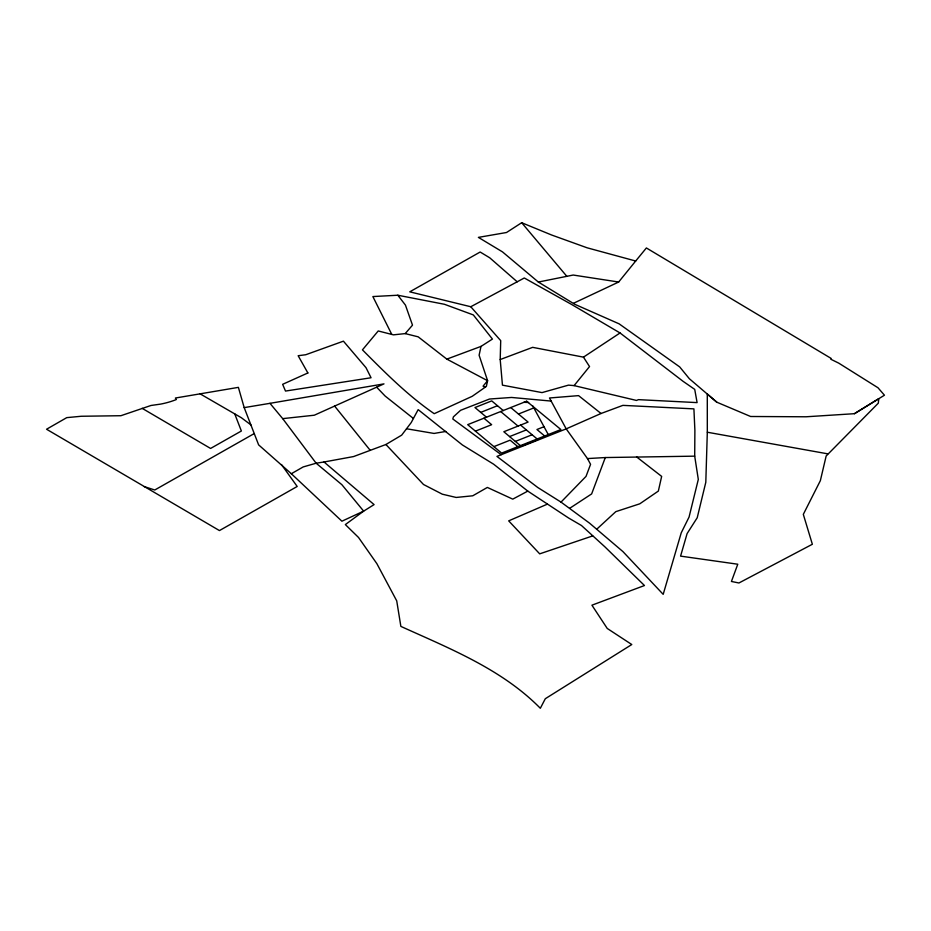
<?xml version="1.0" encoding="UTF-8"?>
<svg xmlns="http://www.w3.org/2000/svg" width="931" height="931" viewBox="0 0 931 931"><rect width="100%" height="100%" fill="white"/><g stroke="black" fill="none" stroke-linecap="round" stroke-linejoin="round"><path stroke-width="1.4" d="M694.701 456.155L694.887 430.308L693.909 408.872L622.886 405.369L601.042 413.492L566.199 428.865L496.933 456.411L537.722 487.472L561.021 502.112L589.567 523.175L622.92 551.583L663.186 594.35L681.236 532.823L689.056 517.077L698.308 479.43L694.701 456.155L605.301 457.552L587.473 458.576L566.199 428.865L549.488 397.991L578.57 395.628L601.042 413.492M470.772 306.741L524.293 277.985L571.855 304.6L620.046 332.961L683.063 381.314L694.724 389.379L697.098 402.611L638.433 399.643L636.501 400.446L574.101 385.609L568.504 385.131L542.028 392.603L502.449 385.155L500.203 359.541L500.715 340.641L470.772 306.741L409.768 291.834L480.152 252.022L489.718 257.782L517.205 281.802M716.823 402.204L707.292 394.057L707.316 432.228L705.803 482.293L697.214 517.764L687.101 533.591L680.573 556.121L737.771 564.221L731.429 581.468L738.935 582.981L812.356 544.263L803.313 514.366L820.351 480.675L826.158 456.004L878.294 403.181L878.817 398.654L854.437 413.69L806.037 416.785L750.619 416.494L716.823 402.204L689.359 378.731L679.7 366.919L619.092 323.825L574.788 304.297L538.351 282.046L502.484 251.882L478.394 237.382L506.522 232.506L521.686 222.718L551.629 235.008L587.135 247.809L635.687 261.017L646.382 247.96L831.127 358.412L830.813 359.226L838.784 363.16L877.991 387.762L884.45 395.21L854.437 413.69M391.776 334.415L372.865 296.558L397.828 295.232L444.448 304.286L473.32 314.922L492.429 339.07L481.013 346.402L479.104 355.235L487.6 380.709L486.354 386.412L472.238 396.292L434.218 413.69C407.825 395.535 384.992 372.54 362.45 349.858L378.23 330.959L393.417 334.846L405.206 333.601L418.182 336.836L446.833 359.122L487.6 380.709L483.073 386.156L485.074 387.308M605.301 457.552L591.639 493.919L569.749 508.279M573.659 303.203L618.661 282.023L635.687 261.017M574.101 385.609L589.532 366.558L583.469 357.143L532.66 347.344L500.203 359.541M405.206 333.601L412.503 325.163L405.45 305.112L397.828 295.232M561.021 502.112L586.03 476.381L590.568 464.325L587.473 458.576M596.631 529.308L615.798 511.654L639.783 503.811L658.345 491.079L661.65 476.393L636.56 456.888M583.469 357.143L620.046 332.961M324.023 461.985L353.571 456.562L385.911 444.506L401.68 435.149L411.234 422.546L418.159 409.628L462.404 444.971L493.639 464.197L527.807 491.114L568.597 517.997L581.503 525.538L604.824 546.776L644.473 585.529L591.93 605.185L607.233 628.448L631.788 644.531L545.31 698.716L540.329 708.282C502.018 669.273 449.824 648.593 400.865 626.4L396.722 600.856L376.869 563.662L358.528 537.478L345.354 524.584L363.649 511.142L374.087 504.602L324.023 461.985L316.144 463.219L303.192 466.931L291.333 473.728L258.62 444.867L244.19 407.615L238.383 387.366L175.389 398.026L176.39 399.492L175.284 399.958A60.864 35.134 0 0 1 160.597 404.112L151.008 405.474L120.89 415.715L81.265 416.262L66.764 417.635L46.55 429.238L219.448 530.577L297.198 486.471L281.43 464.522M254.244 433.567L154.779 489.985L144.165 486.587M527.807 491.114L512.76 499.132L487.355 487.437L472.762 495.792L456.178 497.457L442.33 494.198L423.512 484.504L385.911 444.506M269.967 403.332L383.991 383.875L314.306 415.214L282.698 418.636L269.967 403.332L244.19 407.615M547.37 504.148L508.687 520.86L539.701 553.852L592.721 535.907M480.733 412.386L497.491 405.718M475.427 431.146L491.649 424.687L483.922 418.217M518.474 414.027L533.835 407.918M509.583 436.581L526.352 429.913M493.884 446.624L510.118 440.177L517.845 446.659M544.007 426.701L536.943 429.517L544.67 435.999M515.355 441.422L532.125 434.754M446.833 359.122L481.013 346.402M538.351 282.046L573.205 275.041L618.661 282.023M445.798 431.46L434.055 433.439L406.533 428.772M523.874 402.332L528.61 402.471M551.152 401.075L511.561 397.456L489.508 399.027L460.566 410.315L453.409 416.855L452.827 418.997L501.192 454.7M827.81 453.851L707.316 432.228M200.107 393.848L241.397 417.751L250.87 424.862M142.164 408.337L210.581 448.451L241.362 430.995L234.717 413.83M413.411 418.485L385.143 396.059L376.636 387.18M510.735 407.545L528.086 422.092L503.822 431.74L521.127 446.252L537.885 439.595L520.58 425.071M503.264 410.559L491.719 400.889L474.961 407.545L486.506 417.228M500.715 411.572L518.032 426.095M291.333 473.728L341.91 521.197L363.649 511.142L341.886 484.702L316.144 463.219L282.698 418.636M521.686 222.718L566.851 276.356M334.566 406.009L370.224 450.36M532.776 405.963L548.266 434.568M307.87 372.97L282.64 384.317L285.503 391.067L371.05 377.753L366.023 367.698L343.423 341.165L305.752 354.734L298.153 355.723L307.87 372.97M526.643 401.226L467.688 424.664L501.623 453.106L560.904 429.54L526.643 401.226"/></g></svg>
